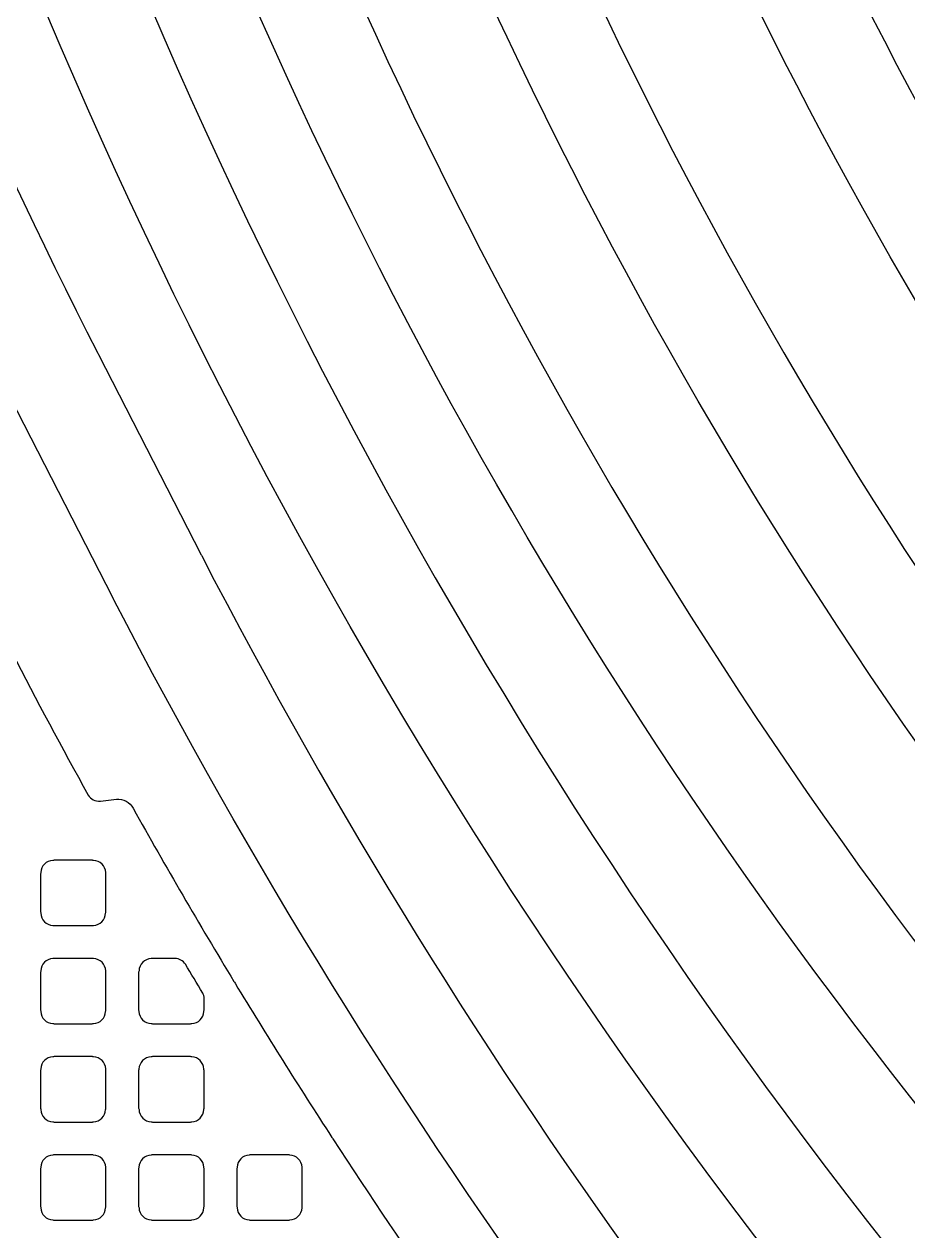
# Model space of a CAD drawing. Header units: millimetres. Extents: x 3440 to 3572, y 2 to 96.
# Drawn here: x 3531.438 to 3532.809, y 61.118 to 62.991 of the extents above; entities that cross this region are included whole.
import ezdxf

# ---------------------------------------------------------------- set-up
doc = ezdxf.new("R2010")
doc.units = ezdxf.units.MM
doc.header["$LTSCALE"] = 23.1
doc.layers.add('gbr-dxf', color=7, linetype='CONTINUOUS')

msp = doc.modelspace()

# ---------------------------------------------------------------- linework, layer by layer
at = {"layer": 'gbr-dxf', "linetype": 'Continuous'}
for points in [[(3530.9425, 66.3851, 0.198929), (3533.4461, 60.3414, -0.008685), (3533.4477, 60.3398), (3535.1243, 58.6635, -0.008773), (3535.1259, 58.6618, -0.121503), (3536.7459, 55.9779, -0.017805)], [(3536.5997, 55.9348, 0.121503), (3535.0165, 58.5557, -0.008636), (3535.0149, 58.5573), (3533.3383, 60.2336, -0.008712), (3533.3367, 60.2353, -0.198755), (3530.7901, 66.3816, -0.011889)], [(3531.2886, 66.1606, 0.198897), (3533.5297, 60.7496, -0.008509), (3533.5313, 60.748), (3535.3702, 58.9091, -0.008751), (3535.3718, 58.9074, -0.121762), (3537.0802, 56.0743, -0.017203)], [(3537.2571, 56.1225, 0.122078), (3535.4998, 59.0388, -0.008495), (3535.4983, 59.0404), (3533.6594, 60.8793, -0.008901), (3533.6577, 60.881, -0.198823), (3531.4717, 66.161, -0.007746)], [(3531.6241, 66.1591, 0.198838), (3533.7672, 60.9871, -0.008522), (3533.7687, 60.9854), (3535.6076, 59.1466, -0.008926), (3535.6093, 59.1448, -0.121858), (3537.4016, 56.1712, -0.022069)], [(3537.6128, 56.2259, 0.12221), (3535.7631, 59.2987, -0.008815), (3535.7614, 59.3004), (3533.921, 61.1409, -0.01398), (3533.9182, 61.1438, -0.198689), (3531.8416, 66.1593, -0.007704)], [(3531.994, 66.1612, 0.198911), (3534.0288, 61.2487, -0.013711), (3534.0315, 61.2458), (3535.8676, 59.4098, -0.008541), (3535.8692, 59.4082, -0.122231), (3537.758, 56.2724, -0.016533)], [(3536.9339, 56.0314, 0.121763), (3535.2624, 58.8013, -0.008691), (3535.2607, 58.803), (3533.4219, 60.6418, -0.008915), (3533.4202, 60.6435, -0.198702), (3531.1362, 66.1571, -0.011933)], [(3530.7906, 64.7211, 0.07327), (3531.552, 62.4805, -0.0085), (3531.553, 62.4785), (3531.7125, 62.1676, -0.007866), (3531.7134, 62.1658, 0.077048), (3533.2994, 59.9965, -0.013913), (3533.3024, 59.9937), (3534.8784, 58.4176, -0.008796)], [(3534.769, 58.3115), (3533.1974, 59.8831, -0.013659), (3533.1945, 59.8859, -0.077228), (3531.577, 62.0978, -0.009209), (3531.5759, 62.1), (3531.4164, 62.4109, -0.008596)], [(3531.4184, 62.0163, 0.006915), (3531.537, 61.7947, 0.283708), (3531.5558, 61.7852, -0.042373), (3531.5562, 61.7852), (3531.5809, 61.7882, -0.318565), (3531.6068, 61.7742, 0.008601), (3531.7634, 61.5054, -0.030858), (3531.765, 61.5028, 0.00782), (3531.9154, 61.2634, -0.028261), (3531.9169, 61.2611, 0.034835), (3532.6756, 60.2556, -0.014848), (3532.6765, 60.2546, 0.017277), (3533.1029, 59.7975, -0.023954), (3533.1046, 59.796), (3533.4494, 59.4512), (3533.4497, 59.4509), (3533.5891, 59.3115), (3533.5894, 59.3112), (3534.059, 58.8416), (3534.0593, 58.8413), (3534.1987, 58.7019), (3534.199, 58.7016), (3534.6686, 58.232)]]:
    msp.add_lwpolyline(points, format="xyb", dxfattribs=at)
for points in [[(3531.4631, 61.6133, -0.098843), (3531.4635, 61.6113, 0.393729), (3531.4824, 61.5925, -0.09841), (3531.4843, 61.592), (3531.5435, 61.592, -0.095462), (3531.5453, 61.5925, 0.393729), (3531.5642, 61.6113, -0.09841), (3531.5646, 61.6132), (3531.5646, 61.6726, -0.089302), (3531.5643, 61.6744, 0.393729), (3531.5454, 61.6932, -0.088868), (3531.5437, 61.6936), (3531.4842, 61.6936, -0.092621), (3531.4824, 61.6932, 0.393729), (3531.4635, 61.6744, -0.101678), (3531.4631, 61.6724)], [(3531.4631, 61.4609, -0.098843), (3531.4635, 61.4589, 0.393729), (3531.4824, 61.4401, -0.095482), (3531.4842, 61.4397), (3531.5435, 61.4397, -0.092621), (3531.5453, 61.4401, 0.393729), (3531.5642, 61.4589, -0.09841), (3531.5646, 61.4608), (3531.5646, 61.5202, -0.089302), (3531.5643, 61.522, 0.393729), (3531.5454, 61.5408, -0.092282), (3531.5436, 61.5412), (3531.4842, 61.5412, -0.095462), (3531.4824, 61.5408, 0.393729), (3531.4635, 61.522, -0.101678), (3531.4631, 61.52)], [(3531.6154, 61.461, -0.104567), (3531.6159, 61.459, 0.393729), (3531.6348, 61.4401, -0.09841), (3531.6367, 61.4397), (3531.6959, 61.4397, -0.095462), (3531.6978, 61.4401, 0.393729), (3531.7166, 61.4589, -0.104195), (3531.7171, 61.461), (3531.7171, 61.4787, -0.047608), (3531.7171, 61.4791, 0.110255), (3531.7149, 61.4875, -0.001477), (3531.6881, 61.5321, 0.244704), (3531.672, 61.5412, -0.037059), (3531.6717, 61.5412), (3531.6366, 61.5412, -0.092621), (3531.6348, 61.5408, 0.393729), (3531.616, 61.522, -0.107228), (3531.6154, 61.5199)], [(3531.4631, 61.3085, -0.098843), (3531.4635, 61.3065, 0.393729), (3531.4824, 61.2877, -0.092282), (3531.4842, 61.2873), (3531.5436, 61.2873, -0.089302), (3531.5453, 61.2877, 0.393729), (3531.5642, 61.3065, -0.09841), (3531.5646, 61.3084), (3531.5646, 61.3678, -0.089302), (3531.5643, 61.3696, 0.393729), (3531.5454, 61.3884, -0.095482), (3531.5436, 61.3889), (3531.4843, 61.3889, -0.098843), (3531.4824, 61.3884, 0.393729), (3531.4635, 61.3696, -0.101678), (3531.4631, 61.3676)], [(3531.6154, 61.3087, -0.10699), (3531.616, 61.3066, 0.393729), (3531.6348, 61.2877, -0.09841), (3531.6367, 61.2873), (3531.6959, 61.2873, -0.095462), (3531.6978, 61.2877, 0.393729), (3531.7166, 61.3066, -0.101678), (3531.7171, 61.3085), (3531.7171, 61.3675, -0.104567), (3531.7166, 61.3695, 0.393729), (3531.6978, 61.3884, -0.101678), (3531.6958, 61.3889), (3531.6368, 61.3889, -0.104567), (3531.6348, 61.3884, 0.393729), (3531.6159, 61.3695, -0.09841), (3531.6154, 61.3676)], [(3531.4631, 61.1561, -0.098843), (3531.4635, 61.1541, 0.393729), (3531.4824, 61.1353, -0.101678), (3531.4843, 61.1348), (3531.5434, 61.1348, -0.098843), (3531.5453, 61.1353, 0.393729), (3531.5642, 61.1541, -0.09841), (3531.5646, 61.156), (3531.5646, 61.2154, -0.089302), (3531.5643, 61.2172, 0.393729), (3531.5454, 61.236, -0.09841), (3531.5435, 61.2365), (3531.4844, 61.2365, -0.101214), (3531.4824, 61.236, 0.393729), (3531.4635, 61.2172, -0.101678), (3531.4631, 61.2152)], [(3531.6154, 61.1563, -0.10699), (3531.616, 61.1542, 0.393729), (3531.6348, 61.1353, -0.107228), (3531.6369, 61.1348), (3531.6958, 61.1348, -0.104567), (3531.6978, 61.1353, 0.393729), (3531.7166, 61.1542, -0.101678), (3531.7171, 61.1561), (3531.7171, 61.2151, -0.104567), (3531.7166, 61.2171, 0.393729), (3531.6978, 61.236, -0.104195), (3531.6957, 61.2365), (3531.6368, 61.2365, -0.10699), (3531.6348, 61.236, 0.393729), (3531.6159, 61.2171, -0.09841), (3531.6154, 61.2152)], [(3531.7679, 61.156, -0.095462), (3531.7683, 61.1542, 0.393729), (3531.7872, 61.1353, -0.104195), (3531.7892, 61.1348), (3531.8482, 61.1348, -0.101214), (3531.8502, 61.1353, 0.393729), (3531.869, 61.1541, -0.101678), (3531.8695, 61.1561), (3531.8695, 61.2151, -0.104567), (3531.869, 61.2171, 0.393729), (3531.8501, 61.236, -0.107228), (3531.8481, 61.2365), (3531.7891, 61.2365, -0.098843), (3531.7872, 61.236, 0.393729), (3531.7684, 61.2172, -0.09841), (3531.7679, 61.2153)]]:
    msp.add_lwpolyline(points, format="xyb", close=True, dxfattribs=at)

doc.saveas('drawing.dxf')
